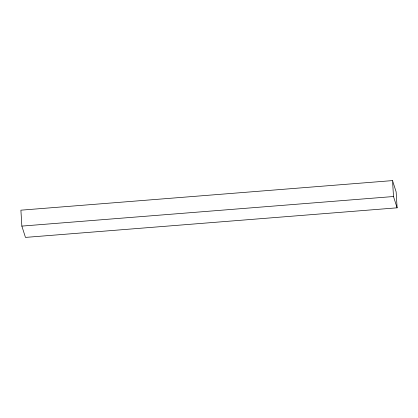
<?xml version="1.0" encoding="UTF-8"?>
<svg xmlns="http://www.w3.org/2000/svg" width="418" height="418" viewBox="0 0 418 418"><rect width="100%" height="100%" fill="white"/><g stroke="black" fill="none" stroke-linecap="round" stroke-linejoin="round"><path stroke-width="0.63" d="M392.539 180.597L20.9 210.176L21.856 226.101L25.461 237.403L397.1 207.824L396.144 191.899L392.539 180.597L393.495 196.523L397.1 207.824M21.856 226.101L393.495 196.523"/></g></svg>
